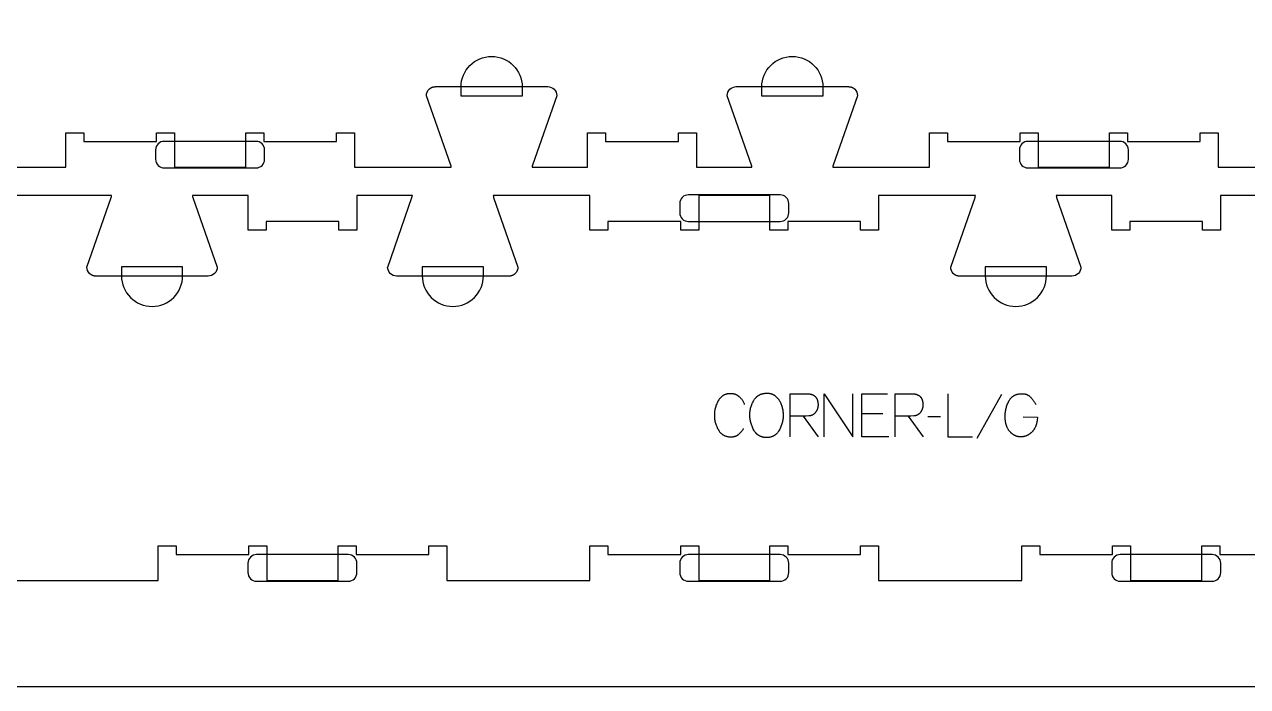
# Model space of a CAD drawing. Extents: x 0 to 4485, y 0 to 8771.
# Drawn here: x 850 to 1699, y 3811 to 4271 of the extents above; entities that cross this region are included whole.
import ezdxf

# ---------------------------------------------------------------- set-up
doc = ezdxf.new("R2010")
doc.units = 0
for name, color, linetype in [('0_SHEET_SPRUCEPLY_2440X122', 1, 'CONTINUOUS'), ('1_ANYTOOL_1MMDEEP_LABELS_S', 2, 'CONTINUOUS'), ('4_ANYTOOL_CUTTHROUGH_OUTSI', 5, 'CONTINUOUS'), ('5_ANYTOOL_HALF_MILL_9MM_IN', 3, 'CONTINUOUS')]:
    doc.layers.add(name, color=color, linetype=linetype)

msp = doc.modelspace()

# ---------------------------------------------------------------- linework, layer by layer
at = {"layer": '0_SHEET_SPRUCEPLY_2440X122'}
msp.add_lwpolyline([(371.7, 5030.99), (371.7, 3810.99), (2811.7, 3810.99), (2811.7, 5030.99)], close=True, dxfattribs=at)
at = {"layer": '1_ANYTOOL_1MMDEEP_LABELS_S', "color": 2}
for points in [[(1349.84, 4007.02), (1349.68, 4007.42), (1349.51, 4007.82), (1349.33, 4008.2), (1349.14, 4008.58), (1348.94, 4008.95), (1348.73, 4009.3), (1348.51, 4009.65), (1348.28, 4009.99), (1348.04, 4010.33), (1347.79, 4010.65), (1347.53, 4010.96), (1347.26, 4011.27), (1346.99, 4011.56), (1346.7, 4011.85), (1346.4, 4012.13), (1346.09, 4012.4), (1345.93, 4012.53), (1345.77, 4012.66), (1345.61, 4012.78), (1345.45, 4012.9), (1345.28, 4013.01), (1345.11, 4013.12), (1344.94, 4013.23), (1344.77, 4013.33), (1344.59, 4013.43), (1344.42, 4013.52), (1344.24, 4013.61), (1344.06, 4013.69), (1343.87, 4013.77), (1343.69, 4013.85), (1343.5, 4013.92), (1343.31, 4013.99), (1343.12, 4014.06), (1342.92, 4014.12), (1342.73, 4014.17), (1342.53, 4014.22), (1342.33, 4014.27), (1342.13, 4014.31), (1341.92, 4014.35), (1341.71, 4014.39), (1341.5, 4014.42), (1341.29, 4014.45), (1341.08, 4014.47), (1340.87, 4014.49), (1340.65, 4014.5), (1340.43, 4014.51), (1340.21, 4014.52), (1339.98, 4014.52), (1339.64, 4014.52), (1339.3, 4014.5), (1338.97, 4014.48), (1338.64, 4014.45), (1338.32, 4014.41), (1338, 4014.36), (1337.69, 4014.3), (1337.39, 4014.23), (1337.09, 4014.15), (1336.79, 4014.06), (1336.5, 4013.97), (1336.22, 4013.86), (1335.94, 4013.75), (1335.8, 4013.69), (1335.67, 4013.62), (1335.53, 4013.56), (1335.4, 4013.49), (1335.26, 4013.42), (1335.13, 4013.35), (1335, 4013.27), (1334.88, 4013.2), (1334.75, 4013.12), (1334.62, 4013.04), (1334.5, 4012.95), (1334.38, 4012.87), (1334.25, 4012.78), (1334.13, 4012.69), (1333.9, 4012.5), (1333.67, 4012.3), (1333.44, 4012.1), (1333.22, 4011.88), (1333, 4011.66), (1332.79, 4011.42), (1332.59, 4011.18), (1332.39, 4010.93), (1332.2, 4010.67), (1332.01, 4010.4), (1331.82, 4010.12), (1331.65, 4009.83), (1331.31, 4009.24), (1330.99, 4008.64), (1330.69, 4008.04), (1330.42, 4007.42), (1330.17, 4006.81), (1329.94, 4006.18), (1329.73, 4005.55), (1329.54, 4004.91), (1329.38, 4004.26), (1329.23, 4003.6), (1329.11, 4002.94), (1329.01, 4002.27), (1328.94, 4001.59), (1328.88, 4000.91), (1328.85, 4000.22), (1328.84, 3999.52), (1328.85, 3998.82), (1328.88, 3998.13), (1328.94, 3997.45), (1329.02, 3996.77), (1329.12, 3996.1), (1329.24, 3995.44), (1329.38, 3994.79), (1329.47, 3994.46), (1329.55, 3994.14), (1329.64, 3993.82), (1329.74, 3993.5), (1329.84, 3993.18), (1329.95, 3992.86), (1330.07, 3992.55), (1330.19, 3992.24), (1330.44, 3991.62), (1330.72, 3991.01), (1331.02, 3990.4), (1331.34, 3989.8), (1331.69, 3989.21), (1331.87, 3988.93), (1332.06, 3988.65), (1332.25, 3988.38), (1332.45, 3988.11), (1332.65, 3987.86), (1332.86, 3987.62), (1333.08, 3987.39), (1333.3, 3987.16), (1333.52, 3986.95), (1333.76, 3986.74), (1334, 3986.54), (1334.12, 3986.45), (1334.24, 3986.35), (1334.36, 3986.26), (1334.49, 3986.18), (1334.62, 3986.09), (1334.75, 3986.01), (1334.87, 3985.93), (1335.01, 3985.85), (1335.14, 3985.77), (1335.27, 3985.69), (1335.41, 3985.62), (1335.55, 3985.55), (1335.82, 3985.42), (1336.11, 3985.3), (1336.4, 3985.18), (1336.69, 3985.08), (1337, 3984.98), (1337.3, 3984.89), (1337.62, 3984.81), (1337.93, 3984.75), (1338.26, 3984.69), (1338.59, 3984.64), (1338.92, 3984.59), (1339.27, 3984.56), (1339.61, 3984.54), (1339.97, 3984.53), (1340.33, 3984.52), (1340.71, 3984.53), (1341.08, 3984.55), (1341.27, 3984.56), (1341.45, 3984.58), (1341.63, 3984.6), (1341.81, 3984.62), (1341.99, 3984.65), (1342.16, 3984.68), (1342.34, 3984.71), (1342.51, 3984.75), (1342.68, 3984.79), (1342.84, 3984.83), (1343.01, 3984.88), (1343.18, 3984.93), (1343.34, 3984.98), (1343.5, 3985.04), (1343.66, 3985.1), (1343.81, 3985.16), (1343.97, 3985.22), (1344.12, 3985.29), (1344.27, 3985.36), (1344.42, 3985.44), (1344.57, 3985.52), (1344.72, 3985.6), (1344.86, 3985.68), (1345, 3985.77), (1345.14, 3985.86), (1345.28, 3985.95), (1345.42, 3986.05), (1345.55, 3986.15), (1345.82, 3986.36), (1346.08, 3986.57), (1346.33, 3986.79), (1346.58, 3987.02), (1346.83, 3987.26), (1347.06, 3987.5), (1347.3, 3987.76), (1347.53, 3988.01), (1347.75, 3988.28), (1347.96, 3988.55), (1348.18, 3988.84), (1348.38, 3989.12), (1348.58, 3989.42), (1348.78, 3989.72), (1348.97, 3990.03), (1349.15, 3990.35)], [(1381.51, 3984.52), (1381.51, 4014.52), (1392.87, 4014.52), (1393.36, 4014.51), (1393.83, 4014.49), (1394.06, 4014.47), (1394.29, 4014.45), (1394.52, 4014.43), (1394.74, 4014.4), (1394.95, 4014.37), (1395.16, 4014.33), (1395.37, 4014.29), (1395.58, 4014.25), (1395.78, 4014.2), (1395.97, 4014.15), (1396.17, 4014.09), (1396.36, 4014.03), (1396.54, 4013.97), (1396.72, 4013.9), (1396.9, 4013.83), (1397.07, 4013.76), (1397.24, 4013.68), (1397.41, 4013.59), (1397.57, 4013.51), (1397.73, 4013.42), (1397.88, 4013.32), (1398.03, 4013.23), (1398.18, 4013.13), (1398.32, 4013.02), (1398.46, 4012.91), (1398.59, 4012.8), (1398.72, 4012.68), (1398.85, 4012.56), (1398.97, 4012.44), (1399.09, 4012.31), (1399.2, 4012.18), (1399.31, 4012.04), (1399.42, 4011.9), (1399.52, 4011.76), (1399.62, 4011.61), (1399.72, 4011.46), (1399.81, 4011.3), (1399.9, 4011.14), (1399.98, 4010.98), (1400.06, 4010.81), (1400.14, 4010.64), (1400.21, 4010.47), (1400.28, 4010.29), (1400.34, 4010.11), (1400.4, 4009.92), (1400.46, 4009.73), (1400.51, 4009.54), (1400.56, 4009.34), (1400.6, 4009.14), (1400.64, 4008.94), (1400.68, 4008.73), (1400.71, 4008.52), (1400.74, 4008.3), (1400.77, 4008.08), (1400.79, 4007.86), (1400.81, 4007.63), (1400.83, 4007.16), (1400.84, 4006.68), (1400.84, 4006.5), (1400.83, 4006.33), (1400.82, 4006.15), (1400.81, 4005.98), (1400.8, 4005.81), (1400.78, 4005.63), (1400.75, 4005.46), (1400.73, 4005.29), (1400.7, 4005.12), (1400.67, 4004.96), (1400.63, 4004.79), (1400.59, 4004.62), (1400.55, 4004.46), (1400.5, 4004.29), (1400.45, 4004.13), (1400.39, 4003.97), (1400.34, 4003.81), (1400.28, 4003.65), (1400.21, 4003.49), (1400.14, 4003.33), (1400.07, 4003.17), (1400, 4003.01), (1399.92, 4002.86), (1399.84, 4002.7), (1399.75, 4002.55), (1399.67, 4002.39), (1399.57, 4002.24), (1399.48, 4002.09), (1399.38, 4001.94), (1399.28, 4001.79), (1399.17, 4001.64), (1399.06, 4001.49), (1398.95, 4001.35), (1398.83, 4001.21), (1398.72, 4001.07), (1398.6, 4000.94), (1398.48, 4000.81), (1398.35, 4000.69), (1398.22, 4000.57), (1398.1, 4000.46), (1397.96, 4000.35), (1397.83, 4000.24), (1397.69, 4000.14), (1397.56, 4000.04), (1397.41, 3999.95), (1397.27, 3999.87), (1397.13, 3999.78), (1396.98, 3999.7), (1396.83, 3999.63), (1396.67, 3999.56), (1396.52, 3999.49), (1396.36, 3999.43), (1396.2, 3999.38), (1396.04, 3999.33), (1395.87, 3999.28), (1395.71, 3999.23), (1395.54, 3999.2), (1395.36, 3999.16), (1395.19, 3999.13), (1395.01, 3999.11), (1394.83, 3999.09), (1394.65, 3999.07), (1394.47, 3999.06), (1392.55, 3998.99), (1390.51, 3998.96), (1381.55, 3998.96)], [(1405.04, 3984.52), (1405.04, 4014.52), (1425.1, 3984.52), (1425.1, 4014.52)], [(1450.08, 3984.52), (1431.14, 3984.52), (1431.14, 4014.52), (1448.97, 4014.52)], [(1454.37, 3984.52), (1454.37, 4014.52), (1465.73, 4014.52), (1466.22, 4014.51), (1466.69, 4014.49), (1466.92, 4014.47), (1467.15, 4014.45), (1467.37, 4014.43), (1467.59, 4014.4), (1467.81, 4014.37), (1468.02, 4014.33), (1468.23, 4014.29), (1468.43, 4014.25), (1468.63, 4014.2), (1468.83, 4014.15), (1469.02, 4014.09), (1469.21, 4014.03), (1469.4, 4013.97), (1469.58, 4013.9), (1469.76, 4013.83), (1469.93, 4013.76), (1470.1, 4013.68), (1470.26, 4013.59), (1470.43, 4013.51), (1470.58, 4013.42), (1470.74, 4013.32), (1470.89, 4013.23), (1471.03, 4013.13), (1471.17, 4013.02), (1471.31, 4012.91), (1471.45, 4012.8), (1471.58, 4012.68), (1471.7, 4012.56), (1471.83, 4012.44), (1471.95, 4012.31), (1472.06, 4012.18), (1472.17, 4012.04), (1472.28, 4011.9), (1472.38, 4011.76), (1472.48, 4011.61), (1472.58, 4011.46), (1472.67, 4011.3), (1472.75, 4011.14), (1472.84, 4010.98), (1472.92, 4010.81), (1472.99, 4010.64), (1473.07, 4010.47), (1473.13, 4010.29), (1473.2, 4010.11), (1473.26, 4009.92), (1473.32, 4009.73), (1473.37, 4009.54), (1473.42, 4009.34), (1473.46, 4009.14), (1473.5, 4008.94), (1473.54, 4008.73), (1473.57, 4008.52), (1473.6, 4008.3), (1473.63, 4008.08), (1473.65, 4007.86), (1473.67, 4007.63), (1473.69, 4007.16), (1473.7, 4006.68), (1473.69, 4006.5), (1473.69, 4006.33), (1473.68, 4006.15), (1473.67, 4005.98), (1473.65, 4005.81), (1473.63, 4005.63), (1473.61, 4005.46), (1473.59, 4005.29), (1473.56, 4005.12), (1473.52, 4004.96), (1473.49, 4004.79), (1473.45, 4004.62), (1473.4, 4004.46), (1473.36, 4004.29), (1473.31, 4004.13), (1473.25, 4003.97), (1473.19, 4003.81), (1473.13, 4003.65), (1473.07, 4003.49), (1473, 4003.33), (1472.93, 4003.17), (1472.86, 4003.01), (1472.78, 4002.86), (1472.7, 4002.7), (1472.61, 4002.55), (1472.52, 4002.39), (1472.43, 4002.24), (1472.33, 4002.09), (1472.24, 4001.94), (1472.13, 4001.79), (1472.03, 4001.64), (1471.92, 4001.49), (1471.81, 4001.35), (1471.69, 4001.21), (1471.57, 4001.07), (1471.45, 4000.94), (1471.33, 4000.81), (1471.21, 4000.69), (1471.08, 4000.57), (1470.95, 4000.46), (1470.82, 4000.35), (1470.69, 4000.24), (1470.55, 4000.14), (1470.41, 4000.04), (1470.27, 3999.95), (1470.13, 3999.87), (1469.98, 3999.78), (1469.83, 3999.7), (1469.68, 3999.63), (1469.53, 3999.56), (1469.38, 3999.49), (1469.22, 3999.43), (1469.06, 3999.38), (1468.9, 3999.33), (1468.73, 3999.28), (1468.56, 3999.23), (1468.39, 3999.2), (1468.22, 3999.16), (1468.05, 3999.13), (1467.87, 3999.11), (1467.69, 3999.09), (1467.51, 3999.07), (1467.33, 3999.06), (1465.4, 3998.99), (1463.37, 3998.96), (1454.41, 3998.96)], [(1490.97, 4014.52), (1490.97, 3984.52), (1508.07, 3984.52)], [(1528.21, 4014.05), (1511.03, 3983.28)], [(1543.43, 3998.32), (1553.2, 3998.28), (1553.16, 3997.45), (1553.1, 3996.65), (1553.06, 3996.25), (1553.01, 3995.87), (1552.96, 3995.49), (1552.9, 3995.12), (1552.83, 3994.75), (1552.76, 3994.39), (1552.68, 3994.03), (1552.59, 3993.68), (1552.5, 3993.34), (1552.4, 3993.01), (1552.3, 3992.68), (1552.18, 3992.35), (1552.06, 3992.04), (1551.94, 3991.73), (1551.81, 3991.42), (1551.67, 3991.12), (1551.52, 3990.83), (1551.37, 3990.55), (1551.21, 3990.27), (1551.05, 3989.99), (1550.88, 3989.73), (1550.7, 3989.47), (1550.51, 3989.21), (1550.32, 3988.96), (1550.12, 3988.72), (1549.92, 3988.49), (1549.71, 3988.26), (1549.49, 3988.04), (1549.27, 3987.82), (1549.05, 3987.61), (1548.82, 3987.41), (1548.6, 3987.21), (1548.37, 3987.02), (1548.14, 3986.84), (1547.91, 3986.66), (1547.68, 3986.5), (1547.45, 3986.33), (1547.22, 3986.18), (1546.99, 3986.03), (1546.75, 3985.89), (1546.51, 3985.75), (1546.28, 3985.63), (1546.04, 3985.5), (1545.8, 3985.39), (1545.56, 3985.28), (1545.32, 3985.18), (1545.07, 3985.09), (1544.83, 3985), (1544.58, 3984.92), (1544.33, 3984.84), (1544.09, 3984.78), (1543.84, 3984.72), (1543.59, 3984.66), (1543.33, 3984.62), (1543.08, 3984.58), (1542.83, 3984.54), (1542.57, 3984.52), (1542.31, 3984.5), (1542.06, 3984.48), (1541.8, 3984.48), (1541.54, 3984.48), (1541.28, 3984.49), (1541.02, 3984.5), (1540.77, 3984.52), (1540.52, 3984.55), (1540.26, 3984.59), (1540.01, 3984.63), (1539.76, 3984.68), (1539.52, 3984.74), (1539.27, 3984.8), (1539.02, 3984.87), (1538.78, 3984.95), (1538.54, 3985.04), (1538.3, 3985.13), (1538.06, 3985.23), (1537.82, 3985.34), (1537.59, 3985.45), (1537.35, 3985.57), (1537.12, 3985.7), (1536.88, 3985.83), (1536.65, 3985.97), (1536.42, 3986.12), (1536.2, 3986.28), (1535.97, 3986.44), (1535.75, 3986.61), (1535.52, 3986.79), (1535.3, 3986.97), (1535.08, 3987.16), (1534.86, 3987.36), (1534.64, 3987.56), (1534.43, 3987.77), (1534.21, 3987.99), (1534, 3988.22), (1533.8, 3988.45), (1533.6, 3988.69), (1533.41, 3988.94), (1533.22, 3989.2), (1533.05, 3989.46), (1532.87, 3989.74), (1532.71, 3990.02), (1532.55, 3990.3), (1532.4, 3990.6), (1532.26, 3990.9), (1532.12, 3991.21), (1531.99, 3991.53), (1531.87, 3991.85), (1531.75, 3992.18), (1531.64, 3992.53), (1531.54, 3992.87), (1531.44, 3993.23), (1531.35, 3993.59), (1531.26, 3993.96), (1531.19, 3994.34), (1531.12, 3994.73), (1531.05, 3995.12), (1531, 3995.52), (1530.95, 3995.93), (1530.9, 3996.35), (1530.84, 3997.2), (1530.8, 3998.09), (1530.78, 3999.01), (1530.79, 3999.69), (1530.82, 4000.36), (1530.88, 4001.03), (1530.95, 4001.7), (1531.04, 4002.37), (1531.16, 4003.03), (1531.29, 4003.69), (1531.45, 4004.35), (1531.63, 4005), (1531.83, 4005.65), (1532.05, 4006.3), (1532.29, 4006.94), (1532.55, 4007.58), (1532.83, 4008.22), (1533.14, 4008.85), (1533.46, 4009.49), (1533.63, 4009.8), (1533.81, 4010.1), (1534, 4010.39), (1534.19, 4010.67), (1534.39, 4010.94), (1534.49, 4011.07), (1534.59, 4011.2), (1534.7, 4011.32), (1534.81, 4011.45), (1534.92, 4011.57), (1535.03, 4011.69), (1535.14, 4011.81), (1535.26, 4011.92), (1535.37, 4012.03), (1535.49, 4012.14), (1535.61, 4012.25), (1535.74, 4012.35), (1535.86, 4012.45), (1535.99, 4012.55), (1536.11, 4012.65), (1536.24, 4012.75), (1536.37, 4012.84), (1536.51, 4012.93), (1536.64, 4013.02), (1536.78, 4013.1), (1536.92, 4013.18), (1537.06, 4013.26), (1537.2, 4013.34), (1537.34, 4013.42), (1537.49, 4013.49), (1537.63, 4013.56), (1537.78, 4013.63), (1537.93, 4013.69), (1538.09, 4013.75), (1538.24, 4013.81), (1538.4, 4013.87), (1538.55, 4013.93), (1538.88, 4014.03), (1539.2, 4014.12), (1539.54, 4014.21), (1539.88, 4014.28), (1540.23, 4014.34), (1540.59, 4014.4), (1540.95, 4014.44), (1541.33, 4014.48), (1541.7, 4014.5), (1542.09, 4014.52), (1542.48, 4014.52), (1542.71, 4014.52), (1542.93, 4014.51), (1543.15, 4014.5), (1543.36, 4014.49), (1543.57, 4014.47), (1543.78, 4014.44), (1543.99, 4014.41), (1544.2, 4014.38), (1544.4, 4014.34), (1544.6, 4014.3), (1544.8, 4014.25), (1544.99, 4014.2), (1545.18, 4014.15), (1545.37, 4014.09), (1545.56, 4014.02), (1545.74, 4013.95), (1545.93, 4013.88), (1546.11, 4013.8), (1546.28, 4013.72), (1546.45, 4013.63), (1546.63, 4013.54), (1546.79, 4013.45), (1546.96, 4013.35), (1547.12, 4013.24), (1547.28, 4013.14), (1547.44, 4013.02), (1547.6, 4012.9), (1547.75, 4012.78), (1547.9, 4012.66), (1548.05, 4012.53), (1548.19, 4012.39), (1548.33, 4012.25), (1548.61, 4011.96), (1548.88, 4011.67), (1549.15, 4011.38), (1549.41, 4011.08), (1549.66, 4010.77), (1549.9, 4010.46), (1550.14, 4010.15), (1550.37, 4009.83), (1550.6, 4009.5), (1550.82, 4009.18), (1551.03, 4008.84), (1551.24, 4008.51), (1551.44, 4008.16), (1551.63, 4007.82), (1551.82, 4007.46), (1552, 4007.11)], [(1390.51, 3998.96), (1400.97, 3984.48)], [(1445.8, 4000.59), (1431.14, 4000.59)], [(1463.37, 3998.96), (1473.83, 3984.48)], [(1485.83, 3998.41), (1477.04, 3998.32)]]:
    msp.add_lwpolyline(points, dxfattribs=at)
msp.add_lwpolyline([(1365.48, 4014.86), (1365.85, 4014.86), (1366.22, 4014.84), (1366.58, 4014.81), (1366.93, 4014.77), (1367.1, 4014.75), (1367.27, 4014.72), (1367.44, 4014.69), (1367.61, 4014.66), (1367.77, 4014.62), (1367.94, 4014.58), (1368.1, 4014.54), (1368.26, 4014.49), (1368.42, 4014.45), (1368.57, 4014.4), (1368.73, 4014.34), (1368.88, 4014.29), (1369.03, 4014.23), (1369.18, 4014.17), (1369.33, 4014.1), (1369.48, 4014.03), (1369.62, 4013.96), (1369.76, 4013.89), (1369.9, 4013.81), (1370.04, 4013.73), (1370.18, 4013.65), (1370.32, 4013.56), (1370.45, 4013.48), (1370.58, 4013.39), (1370.84, 4013.2), (1371.1, 4013), (1371.34, 4012.8), (1371.59, 4012.6), (1371.82, 4012.38), (1372.05, 4012.17), (1372.28, 4011.94), (1372.49, 4011.71), (1372.71, 4011.47), (1372.91, 4011.23), (1373.12, 4010.98), (1373.31, 4010.72), (1373.5, 4010.46), (1373.68, 4010.19), (1373.86, 4009.92), (1374.03, 4009.64), (1374.2, 4009.35), (1374.36, 4009.06), (1374.51, 4008.77), (1374.66, 4008.47), (1374.8, 4008.17), (1374.94, 4007.87), (1375.07, 4007.56), (1375.2, 4007.25), (1375.32, 4006.93), (1375.44, 4006.61), (1375.54, 4006.29), (1375.65, 4005.96), (1375.75, 4005.63), (1375.84, 4005.3), (1375.92, 4004.96), (1376, 4004.62), (1376.15, 4003.94), (1376.28, 4003.26), (1376.38, 4002.59), (1376.47, 4001.93), (1376.54, 4001.28), (1376.59, 4000.63), (1376.62, 3999.99), (1376.63, 3999.35), (1376.61, 3998.71), (1376.58, 3998.08), (1376.53, 3997.44), (1376.45, 3996.8), (1376.36, 3996.16), (1376.24, 3995.53), (1376.1, 3994.89), (1375.93, 3994.25), (1375.75, 3993.61), (1375.55, 3992.98), (1375.32, 3992.34), (1375.07, 3991.7), (1374.8, 3991.06), (1374.51, 3990.43), (1374.2, 3989.79), (1373.86, 3989.15), (1373.68, 3988.84), (1373.5, 3988.53), (1373.31, 3988.24), (1373.12, 3987.95), (1372.92, 3987.68), (1372.71, 3987.42), (1372.5, 3987.16), (1372.28, 3986.92), (1372.17, 3986.8), (1372.05, 3986.68), (1371.94, 3986.57), (1371.82, 3986.46), (1371.7, 3986.35), (1371.58, 3986.25), (1371.46, 3986.14), (1371.34, 3986.04), (1371.21, 3985.94), (1371.09, 3985.85), (1370.96, 3985.75), (1370.83, 3985.66), (1370.7, 3985.58), (1370.57, 3985.49), (1370.43, 3985.41), (1370.3, 3985.33), (1370.16, 3985.25), (1370.02, 3985.17), (1369.88, 3985.1), (1369.74, 3985.03), (1369.6, 3984.96), (1369.45, 3984.89), (1369.31, 3984.83), (1369.16, 3984.77), (1369.01, 3984.71), (1368.86, 3984.65), (1368.71, 3984.6), (1368.55, 3984.55), (1368.24, 3984.45), (1367.92, 3984.37), (1367.59, 3984.29), (1367.26, 3984.23), (1366.92, 3984.17), (1366.58, 3984.13), (1366.23, 3984.09), (1365.87, 3984.07), (1365.51, 3984.06), (1365.14, 3984.05), (1364.76, 3984.06), (1364.38, 3984.07), (1364.01, 3984.1), (1363.65, 3984.13), (1363.29, 3984.18), (1362.94, 3984.23), (1362.6, 3984.3), (1362.27, 3984.37), (1361.94, 3984.46), (1361.62, 3984.56), (1361.46, 3984.61), (1361.3, 3984.66), (1361.14, 3984.72), (1360.99, 3984.78), (1360.84, 3984.84), (1360.69, 3984.91), (1360.54, 3984.97), (1360.39, 3985.04), (1360.25, 3985.11), (1360.1, 3985.19), (1359.96, 3985.27), (1359.82, 3985.35), (1359.68, 3985.43), (1359.54, 3985.51), (1359.41, 3985.6), (1359.27, 3985.69), (1359.14, 3985.78), (1359.01, 3985.88), (1358.88, 3985.98), (1358.76, 3986.08), (1358.63, 3986.18), (1358.51, 3986.28), (1358.38, 3986.39), (1358.26, 3986.5), (1358.15, 3986.61), (1358.03, 3986.73), (1357.91, 3986.85), (1357.8, 3986.97), (1357.69, 3987.09), (1357.58, 3987.22), (1357.36, 3987.47), (1357.15, 3987.74), (1356.95, 3988.02), (1356.75, 3988.31), (1356.56, 3988.61), (1356.38, 3988.92), (1356.2, 3989.24), (1355.87, 3989.88), (1355.56, 3990.53), (1355.26, 3991.18), (1354.99, 3991.83), (1354.75, 3992.48), (1354.52, 3993.13), (1354.31, 3993.78), (1354.13, 3994.43), (1353.97, 3995.08), (1353.83, 3995.73), (1353.71, 3996.39), (1353.61, 3997.04), (1353.54, 3997.69), (1353.48, 3998.34), (1353.45, 3999), (1353.44, 3999.65), (1353.45, 4000.34), (1353.48, 4001.03), (1353.54, 4001.71), (1353.62, 4002.39), (1353.72, 4003.06), (1353.85, 4003.72), (1353.99, 4004.38), (1354.16, 4005.03), (1354.35, 4005.68), (1354.57, 4006.32), (1354.81, 4006.96), (1355.07, 4007.59), (1355.35, 4008.21), (1355.65, 4008.83), (1355.98, 4009.44), (1356.33, 4010.04), (1356.52, 4010.34), (1356.71, 4010.63), (1356.9, 4010.9), (1357.11, 4011.17), (1357.32, 4011.43), (1357.54, 4011.68), (1357.76, 4011.92), (1357.99, 4012.15), (1358.11, 4012.26), (1358.23, 4012.37), (1358.35, 4012.48), (1358.47, 4012.59), (1358.59, 4012.69), (1358.72, 4012.79), (1358.85, 4012.89), (1358.98, 4012.98), (1359.11, 4013.07), (1359.24, 4013.16), (1359.37, 4013.25), (1359.51, 4013.34), (1359.64, 4013.42), (1359.78, 4013.5), (1359.92, 4013.58), (1360.07, 4013.66), (1360.21, 4013.73), (1360.36, 4013.81), (1360.65, 4013.94), (1360.95, 4014.07), (1361.26, 4014.19), (1361.58, 4014.29), (1361.9, 4014.39), (1362.23, 4014.48), (1362.56, 4014.56), (1362.91, 4014.63), (1363.25, 4014.69), (1363.61, 4014.75), (1363.97, 4014.79), (1364.34, 4014.82), (1364.71, 4014.85), (1365.09, 4014.86)], close=True, dxfattribs=at)
at = {"layer": '4_ANYTOOL_CUTTHROUGH_OUTSI', "color": 5}
for points in [[(811.1, 4171.88), (878.29, 4171.88), (878.29, 4195.88), (890.79, 4195.88), (890.79, 4189.88), (941.29, 4189.88), (941.29, 4195.88), (953.79, 4195.88), (953.79, 4171.88), (1003.29, 4171.88), (1003.29, 4195.88), (1015.79, 4195.88), (1015.79, 4189.88), (1066.29, 4189.88), (1066.29, 4195.88), (1078.79, 4195.88), (1078.79, 4171.88), (1128.54, 4171.88), (1145.98, 4171.88), (1145.98, 4171.88, 0.061485), (1145.75, 4173.27), (1128.85, 4221.55), (1128.84, 4221.59), (1128.84, 4221.63), (1128.84, 4221.63, -0.198912), (1130.67, 4226.05), (1130.77, 4226.16), (1130.88, 4226.26), (1131, 4226.36), (1131.11, 4226.46), (1131.23, 4226.55), (1131.35, 4226.64), (1131.48, 4226.73), (1131.6, 4226.82), (1131.73, 4226.91), (1131.86, 4226.99), (1132, 4227.06), (1132.13, 4227.14), (1132.27, 4227.21), (1132.41, 4227.28), (1132.55, 4227.34), (1132.7, 4227.41), (1132.84, 4227.46), (1132.98, 4227.52), (1133.13, 4227.57), (1133.28, 4227.61), (1133.43, 4227.66), (1133.58, 4227.7), (1133.73, 4227.73), (1133.88, 4227.76), (1134.03, 4227.79), (1134.18, 4227.82), (1134.33, 4227.84), (1134.48, 4227.85), (1134.64, 4227.87), (1134.79, 4227.87), (1134.94, 4227.88), (1135.09, 4227.88), (1213.09, 4227.88, -0.414214), (1219.34, 4221.63), (1219.34, 4221.59), (1219.32, 4221.55), (1202.43, 4173.27), (1202.43, 4173.27, 0.061485), (1202.19, 4171.88), (1240.79, 4171.88), (1240.79, 4195.88), (1253.29, 4195.88), (1253.29, 4189.88), (1303.79, 4189.88), (1303.79, 4195.88), (1316.29, 4195.88), (1316.29, 4171.88), (1354.89, 4171.88), (1354.89, 4171.88, 0.061485), (1354.65, 4173.27), (1337.76, 4221.55), (1337.74, 4221.59), (1337.74, 4221.63), (1337.74, 4221.63, -0.414214), (1343.99, 4227.88), (1421.99, 4227.88), (1422.14, 4227.88), (1422.29, 4227.87), (1422.44, 4227.87), (1422.6, 4227.85), (1422.75, 4227.84), (1422.9, 4227.82), (1423.05, 4227.79), (1423.2, 4227.76), (1423.35, 4227.73), (1423.5, 4227.7), (1423.65, 4227.66), (1423.8, 4227.61), (1423.95, 4227.57), (1424.09, 4227.52), (1424.24, 4227.46), (1424.38, 4227.41), (1424.53, 4227.34), (1424.67, 4227.28), (1424.81, 4227.21), (1424.95, 4227.14), (1425.08, 4227.06), (1425.21, 4226.99), (1425.35, 4226.91), (1425.48, 4226.82), (1425.6, 4226.73), (1425.73, 4226.64), (1425.85, 4226.55), (1425.97, 4226.46), (1426.08, 4226.36), (1426.19, 4226.26), (1426.31, 4226.16), (1426.41, 4226.05, -0.198912), (1428.24, 4221.63), (1428.24, 4221.59), (1428.23, 4221.55), (1411.33, 4173.27), (1411.33, 4173.27, 0.061485), (1411.1, 4171.88), (1478.29, 4171.88), (1478.29, 4195.88), (1490.79, 4195.88), (1490.79, 4189.88), (1541.29, 4189.88), (1541.29, 4195.88), (1553.79, 4195.88), (1553.79, 4171.88), (1603.29, 4171.88), (1603.29, 4195.88), (1615.79, 4195.88), (1615.79, 4189.88), (1666.29, 4189.88), (1666.29, 4195.88), (1678.79, 4195.88), (1678.79, 4171.88), (1728.54, 4171.88)], [(811.1, 4171.88), (878.29, 4171.88), (878.29, 4195.88), (890.79, 4195.88), (890.79, 4189.88), (941.29, 4189.88), (941.29, 4195.88), (953.79, 4195.88), (953.79, 4171.88), (1003.29, 4171.88), (1003.29, 4195.88), (1015.79, 4195.88), (1015.79, 4189.88), (1066.29, 4189.88), (1066.29, 4195.88), (1078.79, 4195.88), (1078.79, 4171.88), (1128.54, 4171.88), (1145.98, 4171.88), (1145.98, 4171.88, 0.061485), (1145.75, 4173.27), (1128.85, 4221.55), (1128.84, 4221.59), (1128.84, 4221.63), (1128.84, 4221.63, -0.198912), (1130.67, 4226.05), (1130.77, 4226.16), (1130.88, 4226.26), (1131, 4226.36), (1131.11, 4226.46), (1131.23, 4226.55), (1131.35, 4226.64), (1131.48, 4226.73), (1131.6, 4226.82), (1131.73, 4226.91), (1131.86, 4226.99), (1132, 4227.06), (1132.13, 4227.14), (1132.27, 4227.21), (1132.41, 4227.28), (1132.55, 4227.34), (1132.7, 4227.41), (1132.84, 4227.46), (1132.98, 4227.52), (1133.13, 4227.57), (1133.28, 4227.61), (1133.43, 4227.66), (1133.58, 4227.7), (1133.73, 4227.73), (1133.88, 4227.76), (1134.03, 4227.79), (1134.18, 4227.82), (1134.33, 4227.84), (1134.48, 4227.85), (1134.64, 4227.87), (1134.79, 4227.87), (1134.94, 4227.88), (1135.09, 4227.88), (1213.09, 4227.88, -0.414214), (1219.34, 4221.63), (1219.34, 4221.59), (1219.32, 4221.55), (1202.43, 4173.27), (1202.43, 4173.27, 0.061485), (1202.19, 4171.88), (1240.79, 4171.88), (1240.79, 4195.88), (1253.29, 4195.88), (1253.29, 4189.88), (1303.79, 4189.88), (1303.79, 4195.88), (1316.29, 4195.88), (1316.29, 4171.88), (1354.89, 4171.88), (1354.89, 4171.88, 0.061485), (1354.65, 4173.27), (1337.76, 4221.55), (1337.74, 4221.59), (1337.74, 4221.63), (1337.74, 4221.63, -0.414214), (1343.99, 4227.88), (1421.99, 4227.88), (1422.14, 4227.88), (1422.29, 4227.87), (1422.44, 4227.87), (1422.6, 4227.85), (1422.75, 4227.84), (1422.9, 4227.82), (1423.05, 4227.79), (1423.2, 4227.76), (1423.35, 4227.73), (1423.5, 4227.7), (1423.65, 4227.66), (1423.8, 4227.61), (1423.95, 4227.57), (1424.09, 4227.52), (1424.24, 4227.46), (1424.38, 4227.41), (1424.53, 4227.34), (1424.67, 4227.28), (1424.81, 4227.21), (1424.95, 4227.14), (1425.08, 4227.06), (1425.21, 4226.99), (1425.35, 4226.91), (1425.48, 4226.82), (1425.6, 4226.73), (1425.73, 4226.64), (1425.85, 4226.55), (1425.97, 4226.46), (1426.08, 4226.36), (1426.19, 4226.26), (1426.31, 4226.16), (1426.41, 4226.05, -0.198912), (1428.24, 4221.63), (1428.24, 4221.59), (1428.23, 4221.55), (1411.33, 4173.27), (1411.33, 4173.27, 0.061485), (1411.1, 4171.88), (1478.29, 4171.88), (1478.29, 4195.88), (1490.79, 4195.88), (1490.79, 4189.88), (1541.29, 4189.88), (1541.29, 4195.88), (1553.79, 4195.88), (1553.79, 4171.88), (1603.29, 4171.88), (1603.29, 4195.88), (1615.79, 4195.88), (1615.79, 4189.88), (1666.29, 4189.88), (1666.29, 4195.88), (1678.79, 4195.88), (1678.79, 4171.88), (1728.54, 4171.88)], [(1719.02, 4152.2), (1680.42, 4152.2), (1680.42, 4128.2), (1667.92, 4128.2), (1667.92, 4134.2), (1617.42, 4134.2), (1617.42, 4128.2), (1604.92, 4128.2), (1604.92, 4152.2), (1566.32, 4152.2), (1566.32, 4152.2, 0.061485), (1566.55, 4150.81), (1583.45, 4102.53), (1583.47, 4102.49), (1583.47, 4102.45), (1583.47, 4102.45, -0.414214), (1577.22, 4096.2), (1499.22, 4096.2), (1499.07, 4096.2), (1498.92, 4096.2), (1498.77, 4096.21), (1498.61, 4096.23), (1498.46, 4096.24), (1498.31, 4096.26), (1498.16, 4096.29), (1498.01, 4096.32), (1497.86, 4096.35), (1497.71, 4096.38), (1497.56, 4096.42), (1497.41, 4096.46), (1497.26, 4096.51), (1497.11, 4096.56), (1496.97, 4096.62), (1496.82, 4096.67), (1496.68, 4096.73), (1496.54, 4096.8), (1496.4, 4096.87), (1496.26, 4096.94), (1496.13, 4097.01), (1495.99, 4097.09), (1495.86, 4097.17), (1495.73, 4097.26), (1495.61, 4097.34), (1495.48, 4097.43), (1495.36, 4097.53), (1495.24, 4097.62), (1495.13, 4097.72), (1495.01, 4097.82), (1494.9, 4097.92), (1494.8, 4098.03, -0.198912), (1492.97, 4102.45), (1492.97, 4102.49), (1492.98, 4102.53), (1509.88, 4150.81), (1509.88, 4150.81, 0.061485), (1510.11, 4152.2), (1492.67, 4152.2), (1442.92, 4152.2), (1442.92, 4128.2), (1430.42, 4128.2), (1430.42, 4134.2), (1379.92, 4134.2), (1379.92, 4128.2), (1367.42, 4128.2), (1367.42, 4152.2), (1317.92, 4152.2), (1317.92, 4128.2), (1305.42, 4128.2), (1305.42, 4134.2), (1254.92, 4134.2), (1254.92, 4128.2), (1242.42, 4128.2), (1242.42, 4152.2), (1175.23, 4152.2), (1175.23, 4152.2, 0.061485), (1175.46, 4150.81), (1192.36, 4102.53), (1192.37, 4102.49), (1192.37, 4102.45), (1192.37, 4102.45, -0.198912), (1190.54, 4098.03), (1190.43, 4097.92), (1190.32, 4097.82), (1190.21, 4097.72), (1190.1, 4097.62), (1189.98, 4097.53), (1189.85, 4097.43), (1189.73, 4097.34), (1189.6, 4097.26), (1189.48, 4097.17), (1189.34, 4097.09), (1189.21, 4097.01), (1189.08, 4096.94), (1188.94, 4096.87), (1188.8, 4096.8), (1188.66, 4096.73), (1188.51, 4096.67), (1188.37, 4096.62), (1188.22, 4096.56), (1188.08, 4096.51), (1187.93, 4096.46), (1187.78, 4096.42), (1187.63, 4096.38), (1187.48, 4096.35), (1187.33, 4096.32), (1187.18, 4096.29), (1187.03, 4096.26), (1186.88, 4096.24), (1186.72, 4096.23), (1186.57, 4096.21), (1186.42, 4096.2), (1186.27, 4096.2), (1186.12, 4096.2), (1108.12, 4096.2, -0.414214), (1101.87, 4102.45), (1101.87, 4102.49), (1101.89, 4102.53), (1118.78, 4150.81), (1118.78, 4150.81, 0.061485), (1119.02, 4152.2), (1080.42, 4152.2), (1080.42, 4128.2), (1067.92, 4128.2), (1067.92, 4134.2), (1017.42, 4134.2), (1017.42, 4128.2), (1004.92, 4128.2), (1004.92, 4152.2), (966.32, 4152.2), (966.32, 4152.2, 0.061485), (966.55, 4150.81), (983.45, 4102.53), (983.47, 4102.49), (983.47, 4102.45), (983.47, 4102.45, -0.414214), (977.22, 4096.2), (899.22, 4096.2), (899.07, 4096.2), (898.92, 4096.2), (898.77, 4096.21), (898.61, 4096.23), (898.46, 4096.24), (898.31, 4096.26), (898.16, 4096.29), (898.01, 4096.32), (897.86, 4096.35), (897.71, 4096.38), (897.56, 4096.42), (897.41, 4096.46), (897.26, 4096.51), (897.11, 4096.56), (896.97, 4096.62), (896.82, 4096.67), (896.68, 4096.73), (896.54, 4096.8), (896.4, 4096.87), (896.26, 4096.94), (896.13, 4097.01), (895.99, 4097.09), (895.86, 4097.17), (895.73, 4097.26), (895.61, 4097.34), (895.48, 4097.43), (895.36, 4097.53), (895.24, 4097.62), (895.13, 4097.72), (895.01, 4097.82), (894.9, 4097.92), (894.8, 4098.03, -0.198912), (892.97, 4102.45), (892.97, 4102.49), (892.98, 4102.53), (909.88, 4150.81), (909.88, 4150.81, 0.061485), (910.11, 4152.2), (892.67, 4152.2), (842.92, 4152.2)], [(1719.02, 4152.2), (1680.42, 4152.2), (1680.42, 4128.2), (1667.92, 4128.2), (1667.92, 4134.2), (1617.42, 4134.2), (1617.42, 4128.2), (1604.92, 4128.2), (1604.92, 4152.2), (1566.32, 4152.2), (1566.32, 4152.2, 0.061485), (1566.55, 4150.81), (1583.45, 4102.53), (1583.47, 4102.49), (1583.47, 4102.45), (1583.47, 4102.45, -0.414214), (1577.22, 4096.2), (1499.22, 4096.2), (1499.07, 4096.2), (1498.92, 4096.2), (1498.77, 4096.21), (1498.61, 4096.23), (1498.46, 4096.24), (1498.31, 4096.26), (1498.16, 4096.29), (1498.01, 4096.32), (1497.86, 4096.35), (1497.71, 4096.38), (1497.56, 4096.42), (1497.41, 4096.46), (1497.26, 4096.51), (1497.11, 4096.56), (1496.97, 4096.62), (1496.82, 4096.67), (1496.68, 4096.73), (1496.54, 4096.8), (1496.4, 4096.87), (1496.26, 4096.94), (1496.13, 4097.01), (1495.99, 4097.09), (1495.86, 4097.17), (1495.73, 4097.26), (1495.61, 4097.34), (1495.48, 4097.43), (1495.36, 4097.53), (1495.24, 4097.62), (1495.13, 4097.72), (1495.01, 4097.82), (1494.9, 4097.92), (1494.8, 4098.03, -0.198912), (1492.97, 4102.45), (1492.97, 4102.49), (1492.98, 4102.53), (1509.88, 4150.81), (1509.88, 4150.81, 0.061485), (1510.11, 4152.2), (1492.67, 4152.2), (1442.92, 4152.2), (1442.92, 4128.2), (1430.42, 4128.2), (1430.42, 4134.2), (1379.92, 4134.2), (1379.92, 4128.2), (1367.42, 4128.2), (1367.42, 4152.2), (1317.92, 4152.2), (1317.92, 4128.2), (1305.42, 4128.2), (1305.42, 4134.2), (1254.92, 4134.2), (1254.92, 4128.2), (1242.42, 4128.2), (1242.42, 4152.2), (1175.23, 4152.2), (1175.23, 4152.2, 0.061485), (1175.46, 4150.81), (1192.36, 4102.53), (1192.37, 4102.49), (1192.37, 4102.45), (1192.37, 4102.45, -0.198912), (1190.54, 4098.03), (1190.43, 4097.92), (1190.32, 4097.82), (1190.21, 4097.72), (1190.1, 4097.62), (1189.98, 4097.53), (1189.85, 4097.43), (1189.73, 4097.34), (1189.6, 4097.26), (1189.48, 4097.17), (1189.34, 4097.09), (1189.21, 4097.01), (1189.08, 4096.94), (1188.94, 4096.87), (1188.8, 4096.8), (1188.66, 4096.73), (1188.51, 4096.67), (1188.37, 4096.62), (1188.22, 4096.56), (1188.08, 4096.51), (1187.93, 4096.46), (1187.78, 4096.42), (1187.63, 4096.38), (1187.48, 4096.35), (1187.33, 4096.32), (1187.18, 4096.29), (1187.03, 4096.26), (1186.88, 4096.24), (1186.72, 4096.23), (1186.57, 4096.21), (1186.42, 4096.2), (1186.27, 4096.2), (1186.12, 4096.2), (1108.12, 4096.2, -0.414214), (1101.87, 4102.45), (1101.87, 4102.49), (1101.89, 4102.53), (1118.78, 4150.81), (1118.78, 4150.81, 0.061485), (1119.02, 4152.2), (1080.42, 4152.2), (1080.42, 4128.2), (1067.92, 4128.2), (1067.92, 4134.2), (1017.42, 4134.2), (1017.42, 4128.2), (1004.92, 4128.2), (1004.92, 4152.2), (966.32, 4152.2), (966.32, 4152.2, 0.061485), (966.55, 4150.81), (983.45, 4102.53), (983.47, 4102.49), (983.47, 4102.45), (983.47, 4102.45, -0.414214), (977.22, 4096.2), (899.22, 4096.2), (899.07, 4096.2), (898.92, 4096.2), (898.77, 4096.21), (898.61, 4096.23), (898.46, 4096.24), (898.31, 4096.26), (898.16, 4096.29), (898.01, 4096.32), (897.86, 4096.35), (897.71, 4096.38), (897.56, 4096.42), (897.41, 4096.46), (897.26, 4096.51), (897.11, 4096.56), (896.97, 4096.62), (896.82, 4096.67), (896.68, 4096.73), (896.54, 4096.8), (896.4, 4096.87), (896.26, 4096.94), (896.13, 4097.01), (895.99, 4097.09), (895.86, 4097.17), (895.73, 4097.26), (895.61, 4097.34), (895.48, 4097.43), (895.36, 4097.53), (895.24, 4097.62), (895.13, 4097.72), (895.01, 4097.82), (894.9, 4097.92), (894.8, 4098.03, -0.198912), (892.97, 4102.45), (892.97, 4102.49), (892.98, 4102.53), (909.88, 4150.81), (909.88, 4150.81, 0.061485), (910.11, 4152.2), (892.67, 4152.2), (842.92, 4152.2)]]:
    msp.add_lwpolyline(points, format="xyb", dxfattribs=at)
msp.add_lwpolyline([(842.92, 3884.7), (942.42, 3884.7), (942.42, 3908.7), (954.92, 3908.7), (954.92, 3902.7), (1005.42, 3902.7), (1005.42, 3908.7), (1005.67, 3908.7), (1005.67, 3908.7), (1017.67, 3908.7), (1017.92, 3908.7), (1017.92, 3908.45), (1017.92, 3884.7), (1067.42, 3884.7), (1067.42, 3908.45), (1067.42, 3908.7), (1079.92, 3908.7), (1079.92, 3902.7), (1130.42, 3902.7), (1130.42, 3908.7), (1142.92, 3908.7), (1142.92, 3884.7), (1242.42, 3884.7), (1242.42, 3908.7), (1254.92, 3908.7), (1254.92, 3902.7), (1305.42, 3902.7), (1305.42, 3908.7), (1305.67, 3908.7), (1305.67, 3908.7), (1317.67, 3908.7), (1317.92, 3908.7), (1317.92, 3908.45), (1317.92, 3884.7), (1367.42, 3884.7), (1367.42, 3908.45), (1367.42, 3908.7), (1379.92, 3908.7), (1379.92, 3902.7), (1430.42, 3902.7), (1430.42, 3908.7), (1442.92, 3908.7), (1442.92, 3884.7), (1542.42, 3884.7), (1542.42, 3908.7), (1554.92, 3908.7), (1554.92, 3902.7), (1605.42, 3902.7), (1605.42, 3908.7), (1605.67, 3908.7), (1605.67, 3908.7), (1617.67, 3908.7), (1617.92, 3908.7), (1617.92, 3908.45), (1617.92, 3884.7), (1667.42, 3884.7), (1667.42, 3908.45), (1667.42, 3908.7), (1679.92, 3908.7), (1679.92, 3902.7), (1730.42, 3902.7)], dxfattribs=at)
msp.add_lwpolyline([(842.92, 3884.7), (942.42, 3884.7), (942.42, 3908.7), (954.92, 3908.7), (954.92, 3902.7), (1005.42, 3902.7), (1005.42, 3908.7), (1005.67, 3908.7), (1005.67, 3908.7), (1017.67, 3908.7), (1017.92, 3908.7), (1017.92, 3908.45), (1017.92, 3884.7), (1067.42, 3884.7), (1067.42, 3908.45), (1067.42, 3908.7), (1079.92, 3908.7), (1079.92, 3902.7), (1130.42, 3902.7), (1130.42, 3908.7), (1142.92, 3908.7), (1142.92, 3884.7), (1242.42, 3884.7), (1242.42, 3908.7), (1254.92, 3908.7), (1254.92, 3902.7), (1305.42, 3902.7), (1305.42, 3908.7), (1305.67, 3908.7), (1305.67, 3908.7), (1317.67, 3908.7), (1317.92, 3908.7), (1317.92, 3908.45), (1317.92, 3884.7), (1367.42, 3884.7), (1367.42, 3908.45), (1367.42, 3908.7), (1379.92, 3908.7), (1379.92, 3902.7), (1430.42, 3902.7), (1430.42, 3908.7), (1442.92, 3908.7), (1442.92, 3884.7), (1542.42, 3884.7), (1542.42, 3908.7), (1554.92, 3908.7), (1554.92, 3902.7), (1605.42, 3902.7), (1605.42, 3908.7), (1605.67, 3908.7), (1605.67, 3908.7), (1617.67, 3908.7), (1617.92, 3908.7), (1617.92, 3908.45), (1617.92, 3884.7), (1667.42, 3884.7), (1667.42, 3908.45), (1667.42, 3908.7), (1679.92, 3908.7), (1679.92, 3902.7), (1730.42, 3902.7)], dxfattribs=at)
at = {"layer": '5_ANYTOOL_HALF_MILL_9MM_IN'}
for points in [[(1152.84, 4227.63, -1), (1195.34, 4227.63), (1195.34, 4227.38), (1195.34, 4221.38), (1152.84, 4221.38), (1152.84, 4227.38), (1152.84, 4227.63)], [(1152.84, 4227.63, -1), (1195.34, 4227.63), (1195.34, 4227.38), (1195.34, 4221.38), (1152.84, 4221.38), (1152.84, 4227.38), (1152.84, 4227.63)], [(1361.74, 4227.63, -1), (1404.24, 4227.63), (1404.24, 4227.38), (1404.24, 4221.38), (1361.74, 4221.38), (1361.74, 4227.38), (1361.74, 4227.63)], [(1361.74, 4227.63, -1), (1404.24, 4227.63), (1404.24, 4227.38), (1404.24, 4221.38), (1361.74, 4221.38), (1361.74, 4227.38), (1361.74, 4227.63)], [(946.66, 4189.88, 0.414214), (940.66, 4183.88), (940.66, 4177.38, 0.414214), (946.66, 4171.38), (1010.41, 4171.38, 0.414214), (1016.41, 4177.38), (1016.41, 4183.88, 0.414214), (1010.41, 4189.88)], [(946.66, 4189.88, 0.414214), (940.66, 4183.88), (940.66, 4177.38, 0.414214), (946.66, 4171.38), (1010.41, 4171.38, 0.414214), (1016.41, 4177.38), (1016.41, 4183.88, 0.414214), (1010.41, 4189.88)], [(1546.66, 4189.88, 0.414214), (1540.66, 4183.88), (1540.66, 4177.38, 0.414214), (1546.66, 4171.38), (1610.41, 4171.38, 0.414214), (1616.41, 4177.38), (1616.41, 4183.88, 0.414214), (1610.41, 4189.88)], [(1546.66, 4189.88, 0.414214), (1540.66, 4183.88), (1540.66, 4177.38, 0.414214), (1546.66, 4171.38), (1610.41, 4171.38, 0.414214), (1616.41, 4177.38), (1616.41, 4183.88, 0.414214), (1610.41, 4189.88)], [(1310.79, 4152.7, 0.414214), (1304.79, 4146.7), (1304.79, 4140.2, 0.414214), (1310.79, 4134.2), (1374.54, 4134.2, 0.414214), (1380.54, 4140.2), (1380.54, 4146.7, 0.414214), (1374.54, 4152.7)], [(1310.79, 4152.7, 0.414214), (1304.79, 4146.7), (1304.79, 4140.2, 0.414214), (1310.79, 4134.2), (1374.54, 4134.2, 0.414214), (1380.54, 4140.2), (1380.54, 4146.7, 0.414214), (1374.54, 4152.7)], [(916.97, 4096.45, 0.414214), (938.22, 4075.2, 0.414214), (959.47, 4096.45), (959.47, 4096.7), (959.47, 4102.7), (916.97, 4102.7), (916.97, 4096.7), (916.97, 4096.45)], [(916.97, 4096.45, 0.414214), (938.22, 4075.2, 0.414214), (959.47, 4096.45), (959.47, 4096.7), (959.47, 4102.7), (916.97, 4102.7), (916.97, 4096.7), (916.97, 4096.45)], [(1125.87, 4096.45, 0.414214), (1147.12, 4075.2, 0.414214), (1168.37, 4096.45), (1168.37, 4096.7), (1168.37, 4102.7), (1125.87, 4102.7), (1125.87, 4096.7), (1125.87, 4096.45)], [(1125.87, 4096.45, 0.414214), (1147.12, 4075.2, 0.414214), (1168.37, 4096.45), (1168.37, 4096.7), (1168.37, 4102.7), (1125.87, 4102.7), (1125.87, 4096.7), (1125.87, 4096.45)], [(1516.97, 4096.45, 0.414214), (1538.22, 4075.2, 0.414214), (1559.47, 4096.45), (1559.47, 4096.7), (1559.47, 4102.7), (1516.97, 4102.7), (1516.97, 4096.7), (1516.97, 4096.45)], [(1516.97, 4096.45, 0.414214), (1538.22, 4075.2, 0.414214), (1559.47, 4096.45), (1559.47, 4096.7), (1559.47, 4102.7), (1516.97, 4102.7), (1516.97, 4096.7), (1516.97, 4096.45)], [(1010.79, 3902.7, 0.414214), (1004.79, 3896.7), (1004.79, 3890.2, 0.414214), (1010.79, 3884.2), (1074.54, 3884.2, 0.414214), (1080.54, 3890.2), (1080.54, 3896.7, 0.414214), (1074.54, 3902.7)], [(1010.79, 3902.7, 0.414214), (1004.79, 3896.7), (1004.79, 3890.2, 0.414214), (1010.79, 3884.2), (1074.54, 3884.2, 0.414214), (1080.54, 3890.2), (1080.54, 3896.7, 0.414214), (1074.54, 3902.7)], [(1310.79, 3902.7, 0.414214), (1304.79, 3896.7), (1304.79, 3890.2, 0.414214), (1310.79, 3884.2), (1374.54, 3884.2, 0.414214), (1380.54, 3890.2), (1380.54, 3896.7, 0.414214), (1374.54, 3902.7)], [(1310.79, 3902.7, 0.414214), (1304.79, 3896.7), (1304.79, 3890.2, 0.414214), (1310.79, 3884.2), (1374.54, 3884.2, 0.414214), (1380.54, 3890.2), (1380.54, 3896.7, 0.414214), (1374.54, 3902.7)], [(1610.79, 3902.7, 0.414214), (1604.79, 3896.7), (1604.79, 3890.2, 0.414214), (1610.79, 3884.2), (1674.54, 3884.2, 0.414214), (1680.54, 3890.2), (1680.54, 3896.7, 0.414214), (1674.54, 3902.7)], [(1610.79, 3902.7, 0.414214), (1604.79, 3896.7), (1604.79, 3890.2, 0.414214), (1610.79, 3884.2), (1674.54, 3884.2, 0.414214), (1680.54, 3890.2), (1680.54, 3896.7, 0.414214), (1674.54, 3902.7)]]:
    msp.add_lwpolyline(points, format="xyb", close=True, dxfattribs=at)

doc.saveas('drawing.dxf')
